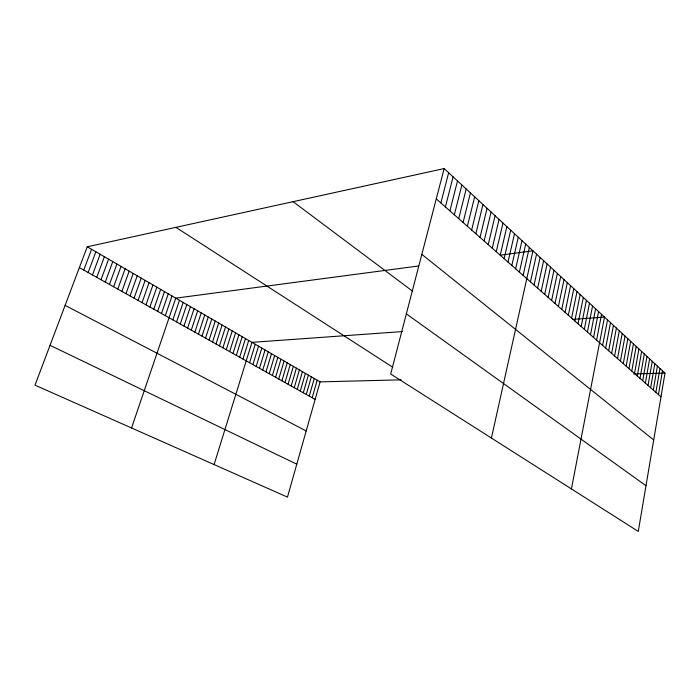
<?xml version="1.0" encoding="UTF-8"?>
<svg xmlns="http://www.w3.org/2000/svg" width="700" height="700" viewBox="0 0 700 700"><rect width="100%" height="100%" fill="white"/><g stroke="black" fill="none" stroke-linecap="round" stroke-linejoin="round"><path stroke-width="1.05" d="M444.159 168.569L665 373.109L638.278 531.431L390.696 374.01L444.159 168.569L87.229 246.785L35 385.158L287.464 497.123L320.084 381.885L401.179 379.82M655.883 392.35L659.96 368.445M658.446 394.608L662.489 370.79M650.676 387.765L654.832 363.694M653.293 390.066L657.405 366.082M645.391 383.11L649.626 358.873M648.043 385.446L652.242 361.296M642.714 380.748L646.984 356.422M637.28 375.961L641.637 351.47M640.01 378.368L644.324 353.964M634.532 373.546L638.934 348.967M628.959 368.637L633.447 343.884M631.759 371.096L636.204 346.439M623.298 363.641L627.865 338.713M626.141 366.144L630.665 341.311M620.419 361.113L625.03 336.096M614.6 355.976L619.299 330.785M617.523 358.558L622.178 333.454M611.651 353.377L616.394 328.099M605.666 348.11L610.514 322.639M608.668 350.752L613.462 325.377M602.63 345.441L607.53 319.882M596.575 340.104L601.562 314.361M571.419 488.924L604.511 317.091L572.521 319.384M593.556 337.435L598.587 311.605M590.503 334.749L595.586 308.822M584.316 329.297L589.505 303.188M587.423 332.036L592.559 306.014M581.184 326.541L586.416 300.335M574.822 320.941L580.169 294.543M578.016 323.75L583.31 297.447M571.602 318.098L577.001 291.602M568.347 315.227L573.799 288.645M565.066 312.34L570.57 285.652M558.407 306.469L564.025 279.589M561.75 309.418L567.315 282.634M555.03 303.494L560.7 276.509M551.617 300.493L557.349 273.411M544.696 294.394L550.55 267.111M548.17 297.456L553.971 270.27M541.188 291.305L547.102 263.918M537.644 288.181L543.62 260.689M534.065 285.031L540.102 257.434M530.451 281.846L536.559 254.144M491.426 438.06L532.971 250.828L500.614 255.115M519.391 272.099L525.7 244.09M523.119 275.38L529.349 247.476M515.637 268.791L522.008 240.669M511.84 265.44L518.271 237.213M507.999 262.062L514.509 233.73M504.123 258.65L510.702 230.204M500.211 255.203L506.861 226.642M496.256 251.711L502.976 223.046M492.258 248.194L499.056 219.415M488.224 244.632L495.093 215.749M484.137 241.045L491.094 212.039M480.016 237.405L487.051 208.294M475.851 233.739L482.965 204.505M471.642 230.029L478.835 200.681M467.381 226.284L474.661 196.814M463.085 222.486L470.435 192.911M458.736 218.662L466.174 188.965M454.344 214.786L461.869 184.966M449.899 210.875L457.511 180.933M445.41 206.92L453.11 176.855M440.869 202.912L448.656 172.734M309.251 396.086L314.265 378.516M312.2 397.731L317.188 380.205M306.285 394.433L311.334 376.81M300.3 391.081L305.41 373.371M303.301 392.761L308.385 375.095M297.273 389.392L302.426 371.639M291.174 385.98L296.389 368.139M294.236 387.695L299.416 369.898M288.094 384.265L293.344 366.371M281.881 380.791L287.201 362.81M284.996 382.533L290.281 364.595M278.74 379.033L284.095 361.007M272.405 375.489L277.83 357.368M275.581 377.265L280.971 359.196M269.203 373.704L274.662 355.539M262.745 370.09L268.284 351.829M265.983 371.901L271.486 353.692M259.481 368.27L265.055 349.956M252.892 364.586L258.545 346.185M256.2 366.433L261.809 348.075M249.568 362.731L255.255 344.277M214.086 464.581L251.947 342.352L402.299 331.581M239.654 357.192L245.464 338.59M242.944 359.03L248.719 340.48M236.346 355.338L242.191 336.691M229.652 351.601L235.585 332.859M233.013 353.474L238.901 334.784M226.275 349.711L232.243 330.925M222.88 347.812L228.882 328.974M216.011 343.98L222.101 325.036M219.459 345.905L225.505 327.014M212.546 342.037L218.68 323.05M209.055 340.086L215.232 321.046M202.002 336.149L208.268 317.012M205.537 338.126L211.759 319.034M198.441 334.162L204.75 314.974M194.862 332.159L201.215 312.918M191.258 330.137L197.654 310.852M183.96 326.069L190.452 306.67M187.617 328.108L194.066 308.77M180.285 324.012L186.812 304.561M176.575 321.939L183.155 302.444M172.847 319.848L179.471 300.3M165.305 315.639L172.025 295.986M131.548 427.971L175.761 298.148L418.303 266.017M161.49 313.504L168.263 293.799M157.657 311.36L164.482 291.602M153.799 309.207L160.668 289.389M149.905 307.029L156.826 287.166M142.048 302.636L149.065 282.66M145.985 304.841L152.959 284.918M138.075 300.422L145.145 280.385M134.076 298.183L141.199 278.092M130.043 295.934L137.226 275.791M125.982 293.668L133.219 273.464M121.896 291.384L129.185 271.127M117.784 289.082L125.125 268.774M113.636 286.764L121.039 266.394M109.462 284.428L116.918 264.005M101.019 279.711L108.587 259.175M105.263 282.082L112.77 261.599M96.757 277.331L104.379 256.734M92.453 274.925L100.144 254.275M88.13 272.501L95.865 251.79M83.764 270.069L91.569 249.296M633.727 373.905L665 373.109M50.032 345.319L296.791 464.179M65.118 305.375L306.197 430.946M79.371 267.61L315.131 399.376M87.229 246.785L320.084 381.885M175.901 227.351L392.84 367.299M406.35 313.854L645.995 485.713M293.072 201.679L412.738 291.279M421.829 254.362L653.712 439.976M436.275 198.87L660.992 396.856"/></g></svg>
